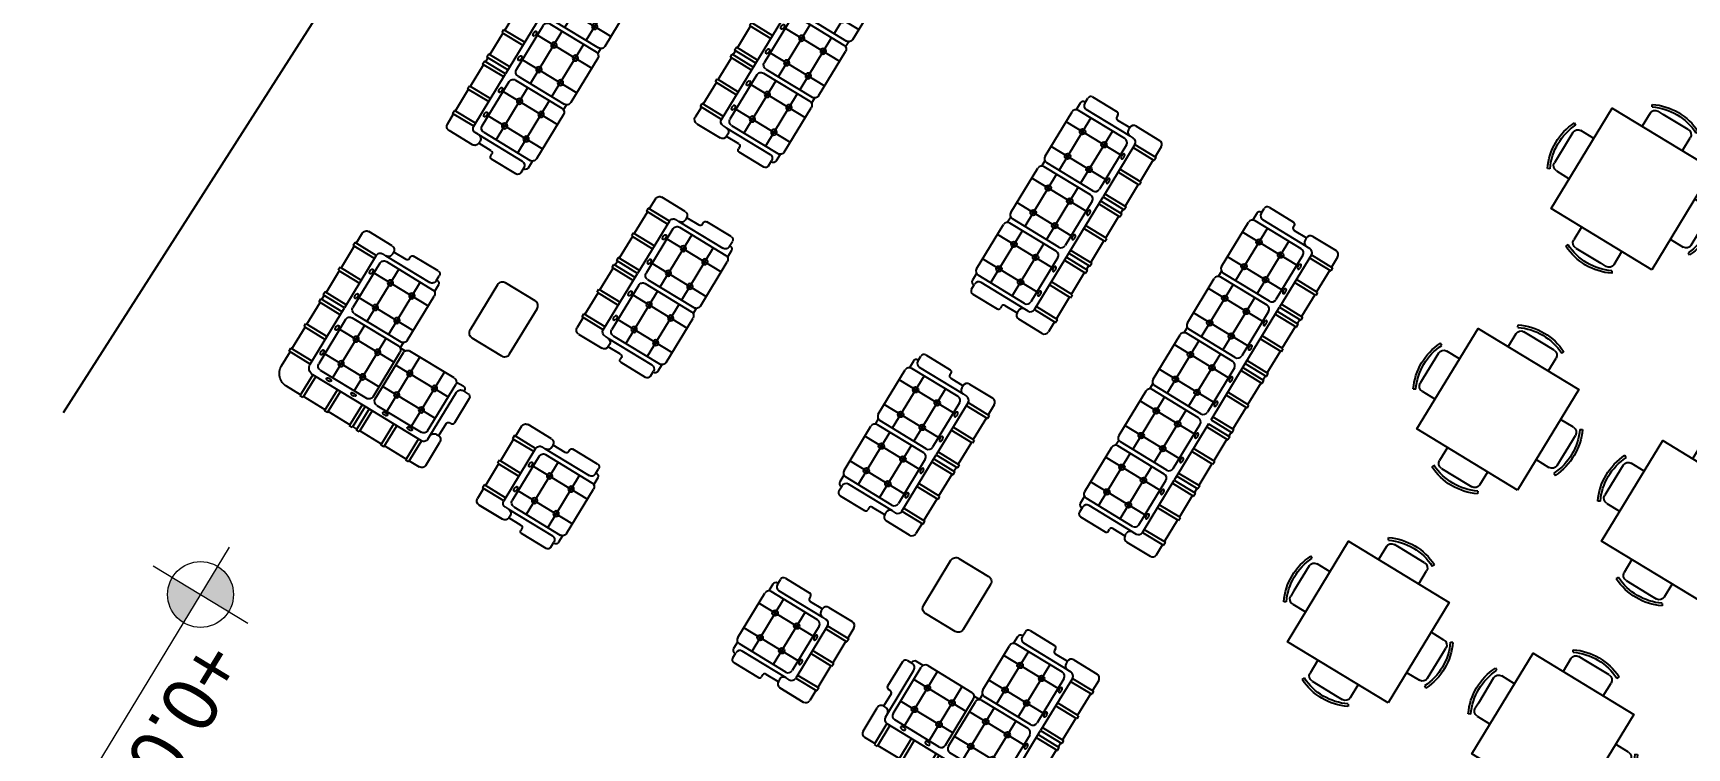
# Model space of a CAD drawing. Header units: metres. Extents: x 324293 to 653279, y 3585589 to 7191434.
# Drawn here: x 334413.38 to 334430.23, y 3600435.86 to 3600443.15 of the extents above; entities that cross this region are included whole.
import ezdxf

# ---------------------------------------------------------------- set-up
doc = ezdxf.new("R2010")
doc.units = ezdxf.units.M
doc.layers.add('divar', color=255, linetype='Continuous')
doc.layers.add('FUR', color=1, linetype='Continuous')
doc.layers.add('text', color=7, linetype='Continuous', lineweight=9)
doc.styles.add('eng', font='eurr____.ttf')

# ---------------------------------------------------------------- blocks, each defined once
blk = doc.blocks.new('nivo')
at = {"layer": 'text'}
h = blk.add_hatch(color=256, dxfattribs=at)
h.paths.add_polyline_path([(134.4, 0), (134.4, 80, 0.414214), (54.4, 0)])
h.paths.add_polyline_path([(134.4, 0), (134.4, -80, 0.414214), (214.4, 0)])
for p, q in [((134.4, -134.4), (134.4, 134.4)), ((0, 0), (695.1, 0))]:
    blk.add_line(p, q, dxfattribs=at)
blk.add_circle((134.4, 0), 80, dxfattribs=at)
blk = doc.blocks.new('T-C-2B')
at = {"layer": 'FUR'}
for p, q in [((0.54, 1.445), (0.53, 1.465)), ((0.609, 1.434), (0.859, 1.434)), ((0.859, 1.434), (0.909, 1.434)), ((0.972, 1.44), (0.982, 1.459)), ((0.559, 1.256), (0.559, 1.384)), ((0.959, 1.384), (0.959, 1.256)), ((0.072, 0.972), (0.053, 0.982)), ((0.078, 0.859), (0.078, 0.909)), ((0.078, 0.609), (0.078, 0.859)), ((0.128, 0.959), (0.256, 0.959)), ((1.256, 0.953), (1.384, 0.953)), ((1.434, 0.903), (1.434, 0.653)), ((1.445, 0.972), (1.465, 0.982)), ((1.434, 0.653), (1.434, 0.603)), ((0.067, 0.54), (0.047, 0.53)), ((0.256, 0.559), (0.128, 0.559)), ((1.384, 0.553), (1.256, 0.553)), ((1.44, 0.54), (1.459, 0.53)), ((0.553, 0.128), (0.553, 0.256)), ((0.953, 0.256), (0.953, 0.128)), ((0.54, 0.072), (0.53, 0.053)), ((0.653, 0.078), (0.603, 0.078)), ((0.903, 0.078), (0.653, 0.078)), ((0.972, 0.067), (0.982, 0.047))]:
    blk.add_line(p, q, dxfattribs=at)
blk.add_lwpolyline([(0.256, 1.256), (0.256, 0.256), (1.256, 0.256), (1.256, 1.256)], close=True, dxfattribs=at)
for centre, radius, start, end in [((0.75, 0.998), 0.516, 63.3541, 115.2577), ((0.75, 0.998), 0.494, 63.3541, 115.2577), ((0.609, 1.384), 0.05, 90, 180), ((0.909, 1.384), 0.05, 0, 90), ((0.514, 0.75), 0.516, 153.3541, 205.2577), ((0.514, 0.75), 0.494, 153.3541, 205.2577), ((0.128, 0.909), 0.05, 90, 180), ((1.384, 0.903), 0.05, 0, 90), ((0.998, 0.762), 0.494, 333.3541, 25.2577), ((0.998, 0.762), 0.516, 333.3541, 25.2577), ((0.128, 0.609), 0.05, 180, 270), ((1.384, 0.603), 0.05, 270, 0), ((0.762, 0.514), 0.516, 243.3541, 295.2577), ((0.762, 0.514), 0.494, 243.3541, 295.2577), ((0.603, 0.128), 0.05, 180, 270), ((0.903, 0.128), 0.05, 270, 0)]:
    blk.add_arc(centre, radius, start, end, dxfattribs=at)
blk = doc.blocks.new('DIN9')
at = {"layer": 'FUR'}
for p, q in [((0.169, 0.698), (0.169, 0.929)), ((0.209, 0.969), (0.309, 0.969)), ((0.309, 0.769), (0.309, 0.979)), ((0.309, 0.979), (0.339, 0.979)), ((0.339, 0.769), (0.339, 0.979)), ((0.339, 0.969), (0.554, 0.969)), ((0.554, 0.979), (0.584, 0.979)), ((0.554, 0.979), (0.554, 0.769)), ((0.584, 0.979), (0.584, 0.769)), ((0.584, 0.969), (0.799, 0.969)), ((0.799, 0.769), (0.799, 0.979)), ((0.799, 0.979), (0.829, 0.979)), ((0.829, 0.769), (0.829, 0.979)), ((0.869, 0.969), (0.829, 0.969)), ((0.899, 0.979), (0.869, 0.979)), ((0.869, 0.769), (0.869, 0.979)), ((0.899, 0.769), (0.899, 0.979)), ((1.114, 0.969), (0.899, 0.969)), ((1.114, 0.979), (1.114, 0.769)), ((1.144, 0.979), (1.114, 0.979)), ((1.144, 0.979), (1.144, 0.769)), ((1.359, 0.969), (1.144, 0.969)), ((1.389, 0.979), (1.359, 0.979)), ((1.359, 0.769), (1.359, 0.979)), ((1.389, 0.769), (1.389, 0.979)), ((1.389, 0.969), (1.489, 0.969)), ((1.529, 0.929), (1.529, 0.698)), ((0.269, 0.698), (0.269, 0.729)), ((0.309, 0.769), (0.829, 0.769)), ((0.349, 0.709), (0.789, 0.709)), ((0.447, 0.709), (0.447, 0.169)), ((0.692, 0.709), (0.692, 0.169)), ((1.389, 0.769), (0.829, 0.769)), ((0.909, 0.709), (1.349, 0.709)), ((1.007, 0.709), (1.007, 0.169)), ((1.252, 0.709), (1.252, 0.169)), ((1.429, 0.729), (1.429, 0.698)), ((0.208, 0.535), (0.208, 0.658)), ((0.209, 0.658), (0.229, 0.658)), ((0.269, 0.698), (0.269, 0.262)), ((0.309, 0.669), (0.309, 0.209)), ((0.829, 0.669), (0.829, 0.209)), ((0.869, 0.669), (0.869, 0.209)), ((1.389, 0.669), (1.389, 0.209)), ((1.429, 0.698), (1.429, 0.262)), ((1.469, 0.658), (1.489, 0.658)), ((1.491, 0.535), (1.491, 0.658)), ((0.149, 0.252), (0.149, 0.495)), ((0.169, 0.515), (0.188, 0.515)), ((0.309, 0.546), (0.829, 0.546)), ((0.869, 0.546), (1.389, 0.546)), ((1.511, 0.515), (1.529, 0.515)), ((1.549, 0.252), (1.549, 0.495)), ((0.309, 0.332), (0.829, 0.332)), ((0.869, 0.332), (1.389, 0.332)), ((0.229, 0.222), (0.179, 0.222)), ((0.219, 0.222), (0.219, 0.219)), ((0.249, 0.189), (0.315, 0.189)), ((0.789, 0.169), (0.349, 0.169)), ((0.824, 0.189), (0.875, 0.189)), ((1.349, 0.169), (0.909, 0.169)), ((1.384, 0.189), (1.449, 0.189)), ((1.519, 0.222), (1.469, 0.222)), ((1.479, 0.222), (1.479, 0.222)), ((1.479, 0.222), (1.479, 0.219))]:
    blk.add_line(p, q, dxfattribs=at)
for centre in [(0.447, 0.546), (0.692, 0.546), (1.007, 0.546), (1.252, 0.546), (0.447, 0.332), (0.692, 0.332), (1.007, 0.332), (1.252, 0.332)]:
    blk.add_circle(centre, 0.024, dxfattribs=at)
for centre, radius, start, end in [((0.209, 0.929), 0.04, 90, 180), ((1.489, 0.929), 0.04, 0, 90), ((0.309, 0.729), 0.04, 90, 180), ((0.349, 0.669), 0.04, 90, 180), ((0.43, 0.734), 0.0063, 140.7602, 180), ((0.43, 0.734), 0.0063, 180, 219.2398), ((0.438, 0.728), 0.0166, 116.8921, 140.7602), ((0.438, 0.741), 0.0166, 219.2398, 243.1079), ((0.444, 0.717), 0.0284, 101.8637, 116.8921), ((0.444, 0.751), 0.0284, 243.1079, 258.1363), ((0.447, 0.701), 0.0455, 90, 101.8637), ((0.447, 0.768), 0.0455, 258.1363, 270), ((0.447, 0.701), 0.0455, 78.1363, 90), ((0.447, 0.768), 0.0455, 270, 281.8637), ((0.451, 0.717), 0.0284, 63.1079, 78.1363), ((0.451, 0.751), 0.0284, 281.8637, 296.8921), ((0.456, 0.728), 0.0166, 39.2398, 63.1079), ((0.456, 0.741), 0.0166, 296.8921, 320.7602), ((0.464, 0.734), 0.0063, 360, 39.2398), ((0.464, 0.734), 0.0063, 320.7602, 360), ((0.674, 0.734), 0.0063, 140.7602, 180), ((0.674, 0.734), 0.0063, 180, 219.2398), ((0.682, 0.728), 0.0166, 116.8921, 140.7602), ((0.682, 0.741), 0.0166, 219.2398, 243.1079), ((0.687, 0.717), 0.0284, 101.8637, 116.8921), ((0.687, 0.751), 0.0284, 243.1079, 258.1363), ((0.691, 0.701), 0.0455, 90, 101.8637), ((0.691, 0.768), 0.0455, 258.1363, 270), ((0.691, 0.701), 0.0455, 78.1363, 90), ((0.691, 0.768), 0.0455, 270, 281.8637), ((0.694, 0.717), 0.0284, 63.1079, 78.1363), ((0.694, 0.751), 0.0284, 281.8637, 296.8921), ((0.7, 0.728), 0.0166, 39.2398, 63.1079), ((0.7, 0.741), 0.0166, 296.8921, 320.7602), ((0.708, 0.734), 0.0063, 0, 39.2398), ((0.708, 0.734), 0.0063, 320.7602, 360), ((0.789, 0.669), 0.04, 0, 90), ((0.909, 0.669), 0.04, 90, 180), ((0.99, 0.734), 0.0063, 140.7602, 180), ((0.99, 0.734), 0.0063, 180, 219.2398), ((0.998, 0.728), 0.0166, 116.8921, 140.7602), ((0.998, 0.741), 0.0166, 219.2398, 243.1079), ((1.004, 0.717), 0.0284, 101.8637, 116.8921), ((1.004, 0.751), 0.0284, 243.1079, 258.1363), ((1.007, 0.701), 0.0455, 90, 101.8637), ((1.007, 0.768), 0.0455, 258.1363, 270), ((1.007, 0.701), 0.0455, 78.1363, 90), ((1.007, 0.768), 0.0455, 270, 281.8637), ((1.011, 0.717), 0.0284, 63.1079, 78.1363), ((1.011, 0.751), 0.0284, 281.8637, 296.8921), ((1.016, 0.728), 0.0166, 39.2398, 63.1079), ((1.016, 0.741), 0.0166, 296.8921, 320.7602), ((1.024, 0.734), 0.0063, 360, 39.2398), ((1.024, 0.734), 0.0063, 320.7602, 360), ((1.234, 0.734), 0.0063, 140.7602, 180), ((1.234, 0.734), 0.0063, 180, 219.2398), ((1.242, 0.728), 0.0166, 116.8921, 140.7602), ((1.242, 0.741), 0.0166, 219.2398, 243.1079), ((1.247, 0.717), 0.0284, 101.8637, 116.8921), ((1.247, 0.751), 0.0284, 243.1079, 258.1363), ((1.251, 0.701), 0.0455, 90, 101.8637), ((1.251, 0.768), 0.0455, 258.1363, 270), ((1.251, 0.701), 0.0455, 78.1363, 90), ((1.251, 0.768), 0.0455, 270, 281.8637), ((1.254, 0.717), 0.0284, 63.1079, 78.1363), ((1.254, 0.751), 0.0284, 281.8637, 296.8921), ((1.26, 0.728), 0.0166, 39.2398, 63.1079), ((1.26, 0.741), 0.0166, 296.8921, 320.7602), ((1.268, 0.734), 0.0063, 360, 39.2398), ((1.268, 0.734), 0.0063, 320.7602, 0), ((1.349, 0.669), 0.04, 0, 90), ((1.389, 0.729), 0.04, 0, 90), ((0.209, 0.698), 0.04, 180, 270), ((0.229, 0.698), 0.04, 270, 0), ((1.469, 0.698), 0.04, 180, 270), ((1.489, 0.698), 0.04, 270, 360), ((0.169, 0.495), 0.02, 90, 180), ((0.188, 0.535), 0.02, 270, 0), ((1.511, 0.535), 0.02, 180, 270), ((1.529, 0.495), 0.02, 0, 90), ((0.179, 0.252), 0.03, 180, 270), ((0.249, 0.219), 0.03, 180, 270), ((0.229, 0.262), 0.04, 270, 0), ((0.349, 0.209), 0.04, 180, 270), ((0.789, 0.209), 0.04, 270, 0), ((0.909, 0.209), 0.04, 180, 270), ((1.349, 0.209), 0.04, 270, 0), ((1.469, 0.262), 0.04, 180, 270), ((1.449, 0.219), 0.03, 270, 0), ((1.519, 0.252), 0.03, 270, 0)]:
    blk.add_arc(centre, radius, start, end, dxfattribs=at)
blk = doc.blocks.new('A$C21DA63A9')
at = {"layer": 'FUR'}
for p, q in [((0.02, 0.528), (0.02, 0.76)), ((0.06, 0.8), (0.16, 0.8)), ((0.16, 0.81), (0.19, 0.81)), ((0.16, 0.6), (0.16, 0.81)), ((0.19, 0.6), (0.19, 0.81)), ((0.19, 0.8), (0.405, 0.8)), ((0.405, 0.81), (0.405, 0.6)), ((0.405, 0.81), (0.435, 0.81)), ((0.435, 0.81), (0.435, 0.6)), ((0.435, 0.8), (0.65, 0.8)), ((0.65, 0.81), (0.68, 0.81)), ((0.65, 0.6), (0.65, 0.81)), ((0.68, 0.6), (0.68, 0.81)), ((0.72, 0.8), (0.68, 0.8)), ((0.72, 0.6), (0.72, 0.81)), ((0.75, 0.81), (0.72, 0.81)), ((0.75, 0.6), (0.75, 0.81)), ((0.965, 0.8), (0.75, 0.8)), ((0.995, 0.81), (0.965, 0.81)), ((0.965, 0.81), (0.965, 0.6)), ((0.995, 0.81), (0.995, 0.6)), ((1.21, 0.8), (0.995, 0.8)), ((1.21, 0.6), (1.21, 0.81)), ((1.24, 0.81), (1.21, 0.81)), ((1.24, 0.6), (1.24, 0.81)), ((1.28, 0.8), (1.24, 0.8)), ((1.28, 0.6), (1.28, 0.81)), ((1.31, 0.81), (1.28, 0.81)), ((1.31, 0.6), (1.31, 0.81)), ((1.525, 0.8), (1.31, 0.8)), ((1.555, 0.81), (1.525, 0.81)), ((1.525, 0.81), (1.525, 0.6)), ((1.555, 0.81), (1.555, 0.6)), ((1.77, 0.8), (1.555, 0.8)), ((1.8, 0.81), (1.77, 0.81)), ((1.77, 0.6), (1.77, 0.81)), ((1.8, 0.6), (1.8, 0.81)), ((1.8, 0.8), (1.9, 0.8)), ((1.94, 0.76), (1.94, 0.528)), ((0.16, 0.6), (0.68, 0.6)), ((1.24, 0.6), (0.68, 0.6)), ((1.8, 0.6), (1.24, 0.6)), ((0.058, 0.366), (0.058, 0.488)), ((0.06, 0.488), (0.08, 0.488)), ((0.12, 0.528), (0.12, 0.56)), ((0.12, 0.528), (0.12, 0.093)), ((0.16, 0.5), (0.16, 0.04)), ((0.2, 0.54), (0.64, 0.54)), ((0.297, 0.54), (0.297, 0)), ((0.542, 0.54), (0.542, 0)), ((0.68, 0.5), (0.68, 0.04)), ((0.72, 0.5), (0.72, 0.04)), ((0.76, 0.54), (1.2, 0.54)), ((0.857, 0.54), (0.857, 0)), ((1.102, 0.54), (1.102, 0)), ((1.24, 0.5), (1.24, 0.04)), ((1.28, 0.5), (1.28, 0.04)), ((1.32, 0.54), (1.76, 0.54)), ((1.417, 0.54), (1.417, 0)), ((1.662, 0.54), (1.662, 0)), ((1.8, 0.5), (1.8, 0.04)), ((1.84, 0.56), (1.84, 0.528)), ((1.84, 0.528), (1.84, 0.093)), ((1.88, 0.488), (1.9, 0.488)), ((1.902, 0.366), (1.902, 0.488)), ((0, 0.083), (0, 0.326)), ((0.02, 0.346), (0.038, 0.346)), ((0.16, 0.377), (0.68, 0.377)), ((0.72, 0.377), (1.24, 0.377)), ((1.28, 0.377), (1.8, 0.377)), ((1.922, 0.346), (1.94, 0.346)), ((1.96, 0.083), (1.96, 0.326)), ((0.16, 0.163), (0.68, 0.163)), ((0.72, 0.163), (1.24, 0.163)), ((1.28, 0.163), (1.8, 0.163)), ((0.08, 0.053), (0.03, 0.053)), ((0.07, 0.053), (0.07, 0.05)), ((0.1, 0.02), (0.165, 0.02)), ((0.675, 0.02), (0.725, 0.02)), ((1.235, 0.02), (1.285, 0.02)), ((1.795, 0.02), (1.86, 0.02)), ((1.93, 0.053), (1.88, 0.053)), ((1.89, 0.053), (1.89, 0.05)), ((1.89, 0.053), (1.89, 0.053)), ((0.64, 0), (0.2, 0)), ((1.2, 0), (0.76, 0)), ((1.76, 0), (1.32, 0))]:
    blk.add_line(p, q, dxfattribs=at)
for centre in [(0.297, 0.377), (0.542, 0.377), (0.857, 0.377), (1.102, 0.377), (1.417, 0.377), (1.662, 0.377), (0.297, 0.163), (0.542, 0.163), (0.857, 0.163), (1.102, 0.163), (1.417, 0.163), (1.662, 0.163)]:
    blk.add_circle(centre, 0.024, dxfattribs=at)
for centre, radius, start, end in [((0.06, 0.76), 0.04, 90, 180), ((1.9, 0.76), 0.04, 0, 90), ((0.16, 0.56), 0.04, 90, 180), ((0.281, 0.565), 0.0063, 140.7602, 180), ((0.281, 0.565), 0.0063, 180, 219.2398), ((0.289, 0.559), 0.0166, 116.8921, 140.7602), ((0.295, 0.548), 0.0284, 101.8637, 116.8921), ((0.298, 0.531), 0.0455, 90, 101.8637), ((0.298, 0.531), 0.0455, 78.1363, 90), ((0.302, 0.548), 0.0284, 63.1079, 78.1363), ((0.307, 0.559), 0.0166, 39.2398, 63.1079), ((0.315, 0.565), 0.0063, 360, 39.2398), ((0.315, 0.565), 0.0063, 320.7602, 0), ((0.525, 0.565), 0.0063, 140.7602, 180), ((0.525, 0.565), 0.0063, 180, 219.2398), ((0.533, 0.559), 0.0166, 116.8921, 140.7602), ((0.538, 0.548), 0.0284, 101.8637, 116.8921), ((0.542, 0.531), 0.0455, 90, 101.8637), ((0.542, 0.531), 0.0455, 78.1363, 90), ((0.545, 0.548), 0.0284, 63.1079, 78.1363), ((0.551, 0.559), 0.0166, 39.2398, 63.1079), ((0.559, 0.565), 0.0063, 0, 39.2398), ((0.559, 0.565), 0.0063, 320.7602, 360), ((0.841, 0.565), 0.0063, 140.7602, 180), ((0.841, 0.565), 0.0063, 180, 219.2398), ((0.849, 0.559), 0.0166, 116.8921, 140.7602), ((0.855, 0.548), 0.0284, 101.8637, 116.8921), ((0.858, 0.531), 0.0455, 90, 101.8637), ((0.858, 0.531), 0.0455, 78.1363, 90), ((0.862, 0.548), 0.0284, 63.1079, 78.1363), ((0.867, 0.559), 0.0166, 39.2398, 63.1079), ((0.875, 0.565), 0.0063, 360, 39.2398), ((0.875, 0.565), 0.0063, 320.7602, 360), ((1.085, 0.565), 0.0063, 140.7602, 180), ((1.085, 0.565), 0.0063, 180, 219.2398), ((1.093, 0.559), 0.0166, 116.8921, 140.7602), ((1.098, 0.548), 0.0284, 101.8637, 116.8921), ((1.102, 0.531), 0.0455, 90, 101.8637), ((1.102, 0.531), 0.0455, 78.1363, 90), ((1.105, 0.548), 0.0284, 63.1079, 78.1363), ((1.111, 0.559), 0.0166, 39.2398, 63.1079), ((1.119, 0.565), 0.0063, 360, 39.2398), ((1.119, 0.565), 0.0063, 320.7602, 0), ((1.401, 0.565), 0.0063, 140.7602, 180), ((1.401, 0.565), 0.0063, 180, 219.2398), ((1.409, 0.559), 0.0166, 116.8921, 140.7602), ((1.415, 0.548), 0.0284, 101.8637, 116.8921), ((1.418, 0.531), 0.0455, 90, 101.8637), ((1.418, 0.531), 0.0455, 78.1363, 90), ((1.422, 0.548), 0.0284, 63.1079, 78.1363), ((1.427, 0.559), 0.0166, 39.2398, 63.1079), ((1.435, 0.565), 0.0063, 360, 39.2398), ((1.435, 0.565), 0.0063, 320.7602, 360), ((1.645, 0.565), 0.0063, 140.7602, 180), ((1.645, 0.565), 0.0063, 180, 219.2398), ((1.653, 0.559), 0.0166, 116.8921, 140.7602), ((1.658, 0.548), 0.0284, 101.8637, 116.8921), ((1.662, 0.531), 0.0455, 90, 101.8637), ((1.662, 0.531), 0.0455, 78.1363, 90), ((1.665, 0.548), 0.0284, 63.1079, 78.1363), ((1.671, 0.559), 0.0166, 39.2398, 63.1079), ((1.679, 0.565), 0.0063, 0, 39.2398), ((1.679, 0.565), 0.0063, 320.7602, 360), ((1.8, 0.56), 0.04, 0, 90), ((0.06, 0.528), 0.04, 180, 270), ((0.08, 0.528), 0.04, 270, 0), ((0.2, 0.5), 0.04, 90, 180), ((0.289, 0.572), 0.0166, 219.2398, 243.1079), ((0.295, 0.582), 0.0284, 243.1079, 258.1363), ((0.298, 0.599), 0.0455, 258.1363, 270), ((0.298, 0.599), 0.0455, 270, 281.8637), ((0.302, 0.582), 0.0284, 281.8637, 296.8921), ((0.307, 0.572), 0.0166, 296.8921, 320.7602), ((0.533, 0.572), 0.0166, 219.2398, 243.1079), ((0.538, 0.582), 0.0284, 243.1079, 258.1363), ((0.542, 0.599), 0.0455, 258.1363, 270), ((0.542, 0.599), 0.0455, 270, 281.8637), ((0.545, 0.582), 0.0284, 281.8637, 296.8921), ((0.551, 0.572), 0.0166, 296.8921, 320.7602), ((0.64, 0.5), 0.04, 0, 90), ((0.76, 0.5), 0.04, 90, 180), ((0.849, 0.572), 0.0166, 219.2398, 243.1079), ((0.855, 0.582), 0.0284, 243.1079, 258.1363), ((0.858, 0.599), 0.0455, 258.1363, 270), ((0.858, 0.599), 0.0455, 270, 281.8637), ((0.862, 0.582), 0.0284, 281.8637, 296.8921), ((0.867, 0.572), 0.0166, 296.8921, 320.7602), ((1.093, 0.572), 0.0166, 219.2398, 243.1079), ((1.098, 0.582), 0.0284, 243.1079, 258.1363), ((1.102, 0.599), 0.0455, 258.1363, 270), ((1.102, 0.599), 0.0455, 270, 281.8637), ((1.105, 0.582), 0.0284, 281.8637, 296.8921), ((1.111, 0.572), 0.0166, 296.8921, 320.7602), ((1.2, 0.5), 0.04, 0, 90), ((1.32, 0.5), 0.04, 90, 180), ((1.409, 0.572), 0.0166, 219.2398, 243.1079), ((1.415, 0.582), 0.0284, 243.1079, 258.1363), ((1.418, 0.599), 0.0455, 258.1363, 270), ((1.418, 0.599), 0.0455, 270, 281.8637), ((1.422, 0.582), 0.0284, 281.8637, 296.8921), ((1.427, 0.572), 0.0166, 296.8921, 320.7602), ((1.653, 0.572), 0.0166, 219.2398, 243.1079), ((1.658, 0.582), 0.0284, 243.1079, 258.1363), ((1.662, 0.599), 0.0455, 258.1363, 270), ((1.662, 0.599), 0.0455, 270, 281.8637), ((1.665, 0.582), 0.0284, 281.8637, 296.8921), ((1.671, 0.572), 0.0166, 296.8921, 320.7602), ((1.76, 0.5), 0.04, 0, 90), ((1.88, 0.528), 0.04, 180, 270), ((1.9, 0.528), 0.04, 270, 360), ((0.02, 0.326), 0.02, 90, 180), ((0.038, 0.366), 0.02, 270, 0), ((1.922, 0.366), 0.02, 180, 270), ((1.94, 0.326), 0.02, 0, 90), ((0.03, 0.083), 0.03, 180, 270), ((0.1, 0.05), 0.03, 180, 270), ((0.08, 0.093), 0.04, 270, 0), ((0.2, 0.04), 0.04, 180, 270), ((0.64, 0.04), 0.04, 270, 0), ((0.76, 0.04), 0.04, 180, 270), ((1.2, 0.04), 0.04, 270, 0), ((1.32, 0.04), 0.04, 180, 270), ((1.76, 0.04), 0.04, 270, 0), ((1.88, 0.093), 0.04, 180, 270), ((1.86, 0.05), 0.03, 270, 0), ((1.93, 0.083), 0.03, 270, 0)]:
    blk.add_arc(centre, radius, start, end, dxfattribs=at)
blk = doc.blocks.new('A$C65B77E13')
at = {"layer": 'FUR'}
for p, q in [((0.02, 0.528), (0.02, 0.76)), ((0.06, 0.8), (0.16, 0.8)), ((0.16, 0.6), (0.16, 0.81)), ((0.16, 0.81), (0.19, 0.81)), ((0.19, 0.6), (0.19, 0.81)), ((0.19, 0.8), (0.405, 0.8)), ((0.405, 0.81), (0.435, 0.81)), ((0.405, 0.81), (0.405, 0.6)), ((0.435, 0.81), (0.435, 0.6)), ((0.435, 0.8), (0.65, 0.8)), ((0.65, 0.6), (0.65, 0.81)), ((0.65, 0.81), (0.68, 0.81)), ((0.68, 0.6), (0.68, 0.81)), ((0.72, 0.8), (0.68, 0.8)), ((0.75, 0.81), (0.72, 0.81)), ((0.72, 0.6), (0.72, 0.81)), ((0.75, 0.6), (0.75, 0.81)), ((0.965, 0.8), (0.75, 0.8)), ((0.965, 0.81), (0.965, 0.6)), ((0.995, 0.81), (0.965, 0.81)), ((0.995, 0.81), (0.995, 0.6)), ((1.21, 0.8), (0.995, 0.8)), ((1.24, 0.81), (1.21, 0.81)), ((1.21, 0.6), (1.21, 0.81)), ((1.24, 0.6), (1.24, 0.81)), ((1.28, 0.8), (1.24, 0.8)), ((1.31, 0.81), (1.28, 0.81)), ((1.28, 0.6), (1.28, 0.81)), ((1.31, 0.6), (1.31, 0.81)), ((1.525, 0.8), (1.31, 0.8)), ((1.525, 0.81), (1.525, 0.6)), ((1.555, 0.81), (1.525, 0.81)), ((1.555, 0.81), (1.555, 0.6)), ((1.77, 0.8), (1.555, 0.8)), ((1.77, 0.6), (1.77, 0.81)), ((1.8, 0.81), (1.77, 0.81)), ((1.8, 0.6), (1.8, 0.81)), ((1.8, 0.8), (1.84, 0.8)), ((1.84, 0.6), (1.84, 0.81)), ((1.84, 0.81), (1.87, 0.81)), ((1.87, 0.6), (1.87, 0.81)), ((1.87, 0.8), (2.085, 0.8)), ((2.085, 0.81), (2.085, 0.6)), ((2.085, 0.81), (2.115, 0.81)), ((2.115, 0.81), (2.115, 0.6)), ((2.115, 0.8), (2.33, 0.8)), ((2.33, 0.6), (2.33, 0.81)), ((2.33, 0.81), (2.36, 0.81)), ((2.36, 0.6), (2.36, 0.81)), ((2.36, 0.8), (2.4, 0.8)), ((2.43, 0.81), (2.4, 0.81)), ((2.4, 0.6), (2.4, 0.81)), ((2.43, 0.6), (2.43, 0.81)), ((2.645, 0.8), (2.43, 0.8)), ((2.645, 0.81), (2.645, 0.6)), ((2.675, 0.81), (2.645, 0.81)), ((2.675, 0.81), (2.675, 0.6)), ((2.89, 0.8), (2.675, 0.8)), ((2.89, 0.6), (2.89, 0.81)), ((2.92, 0.81), (2.89, 0.81)), ((2.92, 0.6), (2.92, 0.81)), ((3.02, 0.8), (2.92, 0.8)), ((3.06, 0.528), (3.06, 0.76)), ((0.16, 0.6), (0.68, 0.6)), ((1.24, 0.6), (0.68, 0.6)), ((1.8, 0.6), (1.24, 0.6)), ((1.84, 0.6), (2.4, 0.6)), ((2.92, 0.6), (2.4, 0.6)), ((0.058, 0.366), (0.058, 0.488)), ((0.06, 0.488), (0.08, 0.488)), ((0.12, 0.528), (0.12, 0.56)), ((0.12, 0.528), (0.12, 0.093)), ((0.16, 0.5), (0.16, 0.04)), ((0.2, 0.54), (0.64, 0.54)), ((0.297, 0.54), (0.297, 0)), ((0.542, 0.54), (0.542, 0)), ((0.68, 0.5), (0.68, 0.04)), ((0.72, 0.5), (0.72, 0.04)), ((0.76, 0.54), (1.2, 0.54)), ((0.857, 0.54), (0.857, 0)), ((1.102, 0.54), (1.102, 0)), ((1.24, 0.5), (1.24, 0.04)), ((1.28, 0.5), (1.28, 0.04)), ((1.32, 0.54), (1.76, 0.54)), ((1.417, 0.54), (1.417, 0)), ((1.662, 0.54), (1.662, 0)), ((1.8, 0.5), (1.8, 0.04)), ((1.84, 0.5), (1.84, 0.04)), ((2.32, 0.54), (1.88, 0.54)), ((1.977, 0.54), (1.977, 0)), ((2.222, 0.54), (2.222, 0)), ((2.36, 0.5), (2.36, 0.04)), ((2.4, 0.5), (2.4, 0.04)), ((2.88, 0.54), (2.44, 0.54)), ((2.537, 0.54), (2.537, 0)), ((2.782, 0.54), (2.782, 0)), ((2.92, 0.5), (2.92, 0.04)), ((2.96, 0.528), (2.96, 0.56)), ((2.96, 0.528), (2.96, 0.093)), ((3.02, 0.488), (3, 0.488)), ((3.022, 0.366), (3.022, 0.488)), ((0, 0.083), (0, 0.326)), ((0.02, 0.346), (0.038, 0.346)), ((0.16, 0.377), (0.68, 0.377)), ((0.72, 0.377), (1.24, 0.377)), ((1.28, 0.377), (1.8, 0.377)), ((2.36, 0.377), (1.84, 0.377)), ((2.92, 0.377), (2.4, 0.377)), ((3.06, 0.346), (3.042, 0.346)), ((3.08, 0.083), (3.08, 0.326)), ((0.16, 0.163), (0.68, 0.163)), ((0.72, 0.163), (1.24, 0.163)), ((1.28, 0.163), (1.8, 0.163)), ((2.36, 0.163), (1.84, 0.163)), ((2.92, 0.163), (2.4, 0.163)), ((0.08, 0.053), (0.03, 0.053)), ((0.07, 0.053), (0.07, 0.05)), ((0.1, 0.02), (0.165, 0.02)), ((0.675, 0.02), (0.725, 0.02)), ((1.235, 0.02), (1.285, 0.02)), ((1.845, 0.02), (1.795, 0.02)), ((2.405, 0.02), (2.355, 0.02)), ((2.98, 0.02), (2.915, 0.02)), ((3, 0.053), (3.05, 0.053)), ((3.01, 0.053), (3.01, 0.05)), ((0.64, 0), (0.2, 0)), ((1.2, 0), (0.76, 0)), ((1.76, 0), (1.32, 0)), ((1.88, 0), (2.32, 0)), ((2.44, 0), (2.88, 0))]:
    blk.add_line(p, q, dxfattribs=at)
for centre in [(0.297, 0.377), (0.542, 0.377), (0.857, 0.377), (1.102, 0.377), (1.417, 0.377), (1.662, 0.377), (1.977, 0.377), (2.222, 0.377), (2.537, 0.377), (2.782, 0.377), (0.297, 0.163), (0.542, 0.163), (0.857, 0.163), (1.102, 0.163), (1.417, 0.163), (1.662, 0.163), (1.977, 0.163), (2.222, 0.163), (2.537, 0.163), (2.782, 0.163)]:
    blk.add_circle(centre, 0.024, dxfattribs=at)
for centre, radius, start, end in [((0.06, 0.76), 0.04, 90, 180), ((3.02, 0.76), 0.04, 360, 90), ((0.16, 0.56), 0.04, 90, 180), ((0.281, 0.565), 0.0063, 140.7602, 180), ((0.281, 0.565), 0.0063, 180, 219.2398), ((0.289, 0.559), 0.0166, 116.8921, 140.7602), ((0.295, 0.548), 0.0284, 101.8637, 116.8921), ((0.298, 0.531), 0.0455, 90, 101.8637), ((0.298, 0.531), 0.0455, 78.1363, 90), ((0.302, 0.548), 0.0284, 63.1079, 78.1363), ((0.307, 0.559), 0.0166, 39.2398, 63.1079), ((0.315, 0.565), 0.0063, 360, 39.2398), ((0.315, 0.565), 0.0063, 320.7602, 360), ((0.525, 0.565), 0.0063, 140.7602, 180), ((0.525, 0.565), 0.0063, 180, 219.2398), ((0.533, 0.559), 0.0166, 116.8921, 140.7602), ((0.538, 0.548), 0.0284, 101.8637, 116.8921), ((0.542, 0.531), 0.0455, 90, 101.8637), ((0.542, 0.531), 0.0455, 78.1363, 90), ((0.545, 0.548), 0.0284, 63.1079, 78.1363), ((0.551, 0.559), 0.0166, 39.2398, 63.1079), ((0.559, 0.565), 0.0063, 0, 39.2398), ((0.559, 0.565), 0.0063, 320.7602, 360), ((0.841, 0.565), 0.0063, 140.7602, 180), ((0.841, 0.565), 0.0063, 180, 219.2398), ((0.849, 0.559), 0.0166, 116.8921, 140.7602), ((0.855, 0.548), 0.0284, 101.8637, 116.8921), ((0.858, 0.531), 0.0455, 90, 101.8637), ((0.858, 0.531), 0.0455, 78.1363, 90), ((0.862, 0.548), 0.0284, 63.1079, 78.1363), ((0.867, 0.559), 0.0166, 39.2398, 63.1079), ((0.875, 0.565), 0.0063, 360, 39.2398), ((0.875, 0.565), 0.0063, 320.7602, 360), ((1.085, 0.565), 0.0063, 140.7602, 180), ((1.085, 0.565), 0.0063, 180, 219.2398), ((1.093, 0.559), 0.0166, 116.8921, 140.7602), ((1.098, 0.548), 0.0284, 101.8637, 116.8921), ((1.102, 0.531), 0.0455, 90, 101.8637), ((1.102, 0.531), 0.0455, 78.1363, 90), ((1.105, 0.548), 0.0284, 63.1079, 78.1363), ((1.111, 0.559), 0.0166, 39.2398, 63.1079), ((1.119, 0.565), 0.0063, 0, 39.2398), ((1.119, 0.565), 0.0063, 320.7602, 360), ((1.401, 0.565), 0.0063, 140.7602, 180), ((1.401, 0.565), 0.0063, 180, 219.2398), ((1.409, 0.559), 0.0166, 116.8921, 140.7602), ((1.415, 0.548), 0.0284, 101.8637, 116.8921), ((1.418, 0.531), 0.0455, 90, 101.8637), ((1.418, 0.531), 0.0455, 78.1363, 90), ((1.422, 0.548), 0.0284, 63.1079, 78.1363), ((1.427, 0.559), 0.0166, 39.2398, 63.1079), ((1.435, 0.565), 0.0063, 360, 39.2398), ((1.435, 0.565), 0.0063, 320.7602, 0), ((1.645, 0.565), 0.0063, 140.7602, 180), ((1.645, 0.565), 0.0063, 180, 219.2398), ((1.653, 0.559), 0.0166, 116.8921, 140.7602), ((1.658, 0.548), 0.0284, 101.8637, 116.8921), ((1.662, 0.531), 0.0455, 90, 101.8637), ((1.662, 0.531), 0.0455, 78.1363, 90), ((1.665, 0.548), 0.0284, 63.1079, 78.1363), ((1.671, 0.559), 0.0166, 39.2398, 63.1079), ((1.679, 0.565), 0.0063, 0, 39.2398), ((1.679, 0.565), 0.0063, 320.7602, 360), ((1.961, 0.565), 0.0063, 140.7602, 180), ((1.961, 0.565), 0.0063, 180, 219.2398), ((1.969, 0.559), 0.0166, 116.8921, 140.7602), ((1.975, 0.548), 0.0284, 101.8637, 116.8921), ((1.978, 0.531), 0.0455, 90, 101.8637), ((1.978, 0.531), 0.0455, 78.1363, 90), ((1.982, 0.548), 0.0284, 63.1079, 78.1363), ((1.987, 0.559), 0.0166, 39.2398, 63.1079), ((1.995, 0.565), 0.0063, 360, 39.2398), ((1.995, 0.565), 0.0063, 320.7602, 360), ((2.205, 0.565), 0.0063, 140.7602, 180), ((2.205, 0.565), 0.0063, 180, 219.2398), ((2.213, 0.559), 0.0166, 116.8921, 140.7602), ((2.218, 0.548), 0.0284, 101.8637, 116.8921), ((2.222, 0.531), 0.0455, 90, 101.8637), ((2.222, 0.531), 0.0455, 78.1363, 90), ((2.225, 0.548), 0.0284, 63.1079, 78.1363), ((2.231, 0.559), 0.0166, 39.2398, 63.1079), ((2.239, 0.565), 0.0063, 360, 39.2398), ((2.239, 0.565), 0.0063, 320.7602, 0), ((2.521, 0.565), 0.0063, 140.7602, 180), ((2.521, 0.565), 0.0063, 180, 219.2398), ((2.529, 0.559), 0.0166, 116.8921, 140.7602), ((2.535, 0.548), 0.0284, 101.8637, 116.8921), ((2.538, 0.531), 0.0455, 90, 101.8637), ((2.538, 0.531), 0.0455, 78.1363, 90), ((2.542, 0.548), 0.0284, 63.1079, 78.1363), ((2.547, 0.559), 0.0166, 39.2398, 63.1079), ((2.555, 0.565), 0.0063, 0, 39.2398), ((2.555, 0.565), 0.0063, 320.7602, 360), ((2.765, 0.565), 0.0063, 140.7602, 180), ((2.765, 0.565), 0.0063, 180, 219.2398), ((2.773, 0.559), 0.0166, 116.8921, 140.7602), ((2.778, 0.548), 0.0284, 101.8637, 116.8921), ((2.782, 0.531), 0.0455, 90, 101.8637), ((2.782, 0.531), 0.0455, 78.1363, 90), ((2.785, 0.548), 0.0284, 63.1079, 78.1363), ((2.791, 0.559), 0.0166, 39.2398, 63.1079), ((2.799, 0.565), 0.0063, 0, 39.2398), ((2.799, 0.565), 0.0063, 320.7602, 360), ((2.92, 0.56), 0.04, 0, 90), ((0.06, 0.528), 0.04, 180, 270), ((0.08, 0.528), 0.04, 270, 0), ((0.2, 0.5), 0.04, 90, 180), ((0.289, 0.572), 0.0166, 219.2398, 243.1079), ((0.295, 0.582), 0.0284, 243.1079, 258.1363), ((0.298, 0.599), 0.0455, 258.1363, 270), ((0.298, 0.599), 0.0455, 270, 281.8637), ((0.302, 0.582), 0.0284, 281.8637, 296.8921), ((0.307, 0.572), 0.0166, 296.8921, 320.7602), ((0.533, 0.572), 0.0166, 219.2398, 243.1079), ((0.538, 0.582), 0.0284, 243.1079, 258.1363), ((0.542, 0.599), 0.0455, 258.1363, 270), ((0.542, 0.599), 0.0455, 270, 281.8637), ((0.545, 0.582), 0.0284, 281.8637, 296.8921), ((0.551, 0.572), 0.0166, 296.8921, 320.7602), ((0.64, 0.5), 0.04, 0, 90), ((0.76, 0.5), 0.04, 90, 180), ((0.849, 0.572), 0.0166, 219.2398, 243.1079), ((0.855, 0.582), 0.0284, 243.1079, 258.1363), ((0.858, 0.599), 0.0455, 258.1363, 270), ((0.858, 0.599), 0.0455, 270, 281.8637), ((0.862, 0.582), 0.0284, 281.8637, 296.8921), ((0.867, 0.572), 0.0166, 296.8921, 320.7602), ((1.093, 0.572), 0.0166, 219.2398, 243.1079), ((1.098, 0.582), 0.0284, 243.1079, 258.1363), ((1.102, 0.599), 0.0455, 258.1363, 270), ((1.102, 0.599), 0.0455, 270, 281.8637), ((1.105, 0.582), 0.0284, 281.8637, 296.8921), ((1.111, 0.572), 0.0166, 296.8921, 320.7602), ((1.2, 0.5), 0.04, 0, 90), ((1.32, 0.5), 0.04, 90, 180), ((1.409, 0.572), 0.0166, 219.2398, 243.1079), ((1.415, 0.582), 0.0284, 243.1079, 258.1363), ((1.418, 0.599), 0.0455, 258.1363, 270), ((1.418, 0.599), 0.0455, 270, 281.8637), ((1.422, 0.582), 0.0284, 281.8637, 296.8921), ((1.427, 0.572), 0.0166, 296.8921, 320.7602), ((1.653, 0.572), 0.0166, 219.2398, 243.1079), ((1.658, 0.582), 0.0284, 243.1079, 258.1363), ((1.662, 0.599), 0.0455, 258.1363, 270), ((1.662, 0.599), 0.0455, 270, 281.8637), ((1.665, 0.582), 0.0284, 281.8637, 296.8921), ((1.671, 0.572), 0.0166, 296.8921, 320.7602), ((1.76, 0.5), 0.04, 0, 90), ((1.88, 0.5), 0.04, 90, 180), ((1.969, 0.572), 0.0166, 219.2398, 243.1079), ((1.975, 0.582), 0.0284, 243.1079, 258.1363), ((1.978, 0.599), 0.0455, 258.1363, 270), ((1.978, 0.599), 0.0455, 270, 281.8637), ((1.982, 0.582), 0.0284, 281.8637, 296.8921), ((1.987, 0.572), 0.0166, 296.8921, 320.7602), ((2.213, 0.572), 0.0166, 219.2398, 243.1079), ((2.218, 0.582), 0.0284, 243.1079, 258.1363), ((2.222, 0.599), 0.0455, 258.1363, 270), ((2.222, 0.599), 0.0455, 270, 281.8637), ((2.225, 0.582), 0.0284, 281.8637, 296.8921), ((2.231, 0.572), 0.0166, 296.8921, 320.7602), ((2.32, 0.5), 0.04, 0, 90), ((2.44, 0.5), 0.04, 90, 180), ((2.529, 0.572), 0.0166, 219.2398, 243.1079), ((2.535, 0.582), 0.0284, 243.1079, 258.1363), ((2.538, 0.599), 0.0455, 258.1363, 270), ((2.538, 0.599), 0.0455, 270, 281.8637), ((2.542, 0.582), 0.0284, 281.8637, 296.8921), ((2.547, 0.572), 0.0166, 296.8921, 320.7602), ((2.773, 0.572), 0.0166, 219.2398, 243.1079), ((2.778, 0.582), 0.0284, 243.1079, 258.1363), ((2.782, 0.599), 0.0455, 258.1363, 270), ((2.782, 0.599), 0.0455, 270, 281.8637), ((2.785, 0.582), 0.0284, 281.8637, 296.8921), ((2.791, 0.572), 0.0166, 296.8921, 320.7602), ((2.88, 0.5), 0.04, 0, 90), ((3, 0.528), 0.04, 180, 270), ((3.02, 0.528), 0.04, 270, 0), ((0.02, 0.326), 0.02, 90, 180), ((0.038, 0.366), 0.02, 270, 0), ((3.042, 0.366), 0.02, 180, 270), ((3.06, 0.326), 0.02, 0, 90), ((0.03, 0.083), 0.03, 180, 270), ((0.1, 0.05), 0.03, 180, 270), ((0.08, 0.093), 0.04, 270, 0), ((0.2, 0.04), 0.04, 180, 270), ((0.64, 0.04), 0.04, 270, 0), ((0.76, 0.04), 0.04, 180, 270), ((1.2, 0.04), 0.04, 270, 0), ((1.32, 0.04), 0.04, 180, 270), ((1.76, 0.04), 0.04, 270, 0), ((1.88, 0.04), 0.04, 180, 270), ((2.32, 0.04), 0.04, 270, 0), ((2.44, 0.04), 0.04, 180, 270), ((2.88, 0.04), 0.04, 270, 0), ((3, 0.093), 0.04, 180, 270), ((2.98, 0.05), 0.03, 270, 0), ((3.05, 0.083), 0.03, 270, 0)]:
    blk.add_arc(centre, radius, start, end, dxfattribs=at)
blk = doc.blocks.new('DIN8')
at = {"layer": 'FUR'}
for p, q in [((0.339, 0.771), (0.339, 1.003)), ((0.379, 1.043), (0.479, 1.043)), ((0.479, 1.053), (0.509, 1.053)), ((0.479, 0.843), (0.479, 1.053)), ((0.509, 0.843), (0.509, 1.053)), ((0.509, 1.043), (0.724, 1.043)), ((0.724, 1.053), (0.724, 0.843)), ((0.724, 1.053), (0.754, 1.053)), ((0.754, 1.053), (0.754, 0.843)), ((0.754, 1.043), (0.969, 1.043)), ((0.969, 1.053), (0.999, 1.053)), ((0.969, 0.843), (0.969, 1.053)), ((0.999, 0.843), (0.999, 1.053)), ((0.999, 1.043), (1.099, 1.043)), ((1.139, 0.771), (1.139, 1.003)), ((1.139, 1.003), (1.139, 0.771)), ((0.479, 0.843), (0.999, 0.843)), ((0.378, 0.609), (0.378, 0.731)), ((0.379, 0.731), (0.399, 0.731)), ((0.439, 0.771), (0.439, 0.803)), ((0.439, 0.771), (0.439, 0.336)), ((0.479, 0.743), (0.479, 0.283)), ((0.519, 0.783), (0.959, 0.783)), ((0.617, 0.783), (0.617, 0.243)), ((0.862, 0.783), (0.862, 0.243)), ((0.999, 0.743), (0.999, 0.283)), ((1.039, 0.803), (1.039, 0.771)), ((1.039, 0.771), (1.039, 0.336)), ((1.079, 0.731), (1.099, 0.731)), ((1.101, 0.609), (1.101, 0.731)), ((0.319, 0.326), (0.319, 0.569)), ((0.339, 0.589), (0.358, 0.589)), ((0.479, 0.62), (0.999, 0.62)), ((1.121, 0.589), (1.139, 0.589)), ((1.159, 0.326), (1.159, 0.569)), ((0.399, 0.296), (0.349, 0.296)), ((0.389, 0.296), (0.389, 0.292)), ((0.479, 0.406), (0.999, 0.406)), ((1.129, 0.296), (1.079, 0.296)), ((1.089, 0.296), (1.089, 0.292)), ((1.089, 0.296), (1.089, 0.296)), ((0.419, 0.262), (0.485, 0.262)), ((0.959, 0.243), (0.519, 0.243)), ((0.994, 0.262), (1.059, 0.262))]:
    blk.add_line(p, q, dxfattribs=at)
for centre in [(0.617, 0.62), (0.862, 0.62), (0.617, 0.406), (0.862, 0.406)]:
    blk.add_circle(centre, 0.024, dxfattribs=at)
for centre, radius, start, end in [((0.379, 1.003), 0.04, 90, 180), ((1.099, 1.003), 0.04, 0, 90), ((0.479, 0.803), 0.04, 90, 180), ((0.999, 0.803), 0.04, 0, 90), ((0.379, 0.771), 0.04, 180, 270), ((0.399, 0.771), 0.04, 270, 0), ((0.519, 0.743), 0.04, 90, 180), ((0.6, 0.808), 0.0063, 140.7602, 180), ((0.6, 0.808), 0.0063, 180, 219.2398), ((0.608, 0.801), 0.0166, 116.8921, 140.7602), ((0.608, 0.814), 0.0166, 219.2398, 243.1079), ((0.614, 0.791), 0.0284, 101.8637, 116.8921), ((0.614, 0.825), 0.0284, 243.1079, 258.1363), ((0.617, 0.774), 0.0455, 90, 101.8637), ((0.617, 0.842), 0.0455, 258.1363, 270), ((0.617, 0.774), 0.0455, 78.1363, 90), ((0.617, 0.842), 0.0455, 270, 281.8637), ((0.621, 0.791), 0.0284, 63.1079, 78.1363), ((0.621, 0.825), 0.0284, 281.8637, 296.8921), ((0.626, 0.801), 0.0166, 39.2398, 63.1079), ((0.626, 0.814), 0.0166, 296.8921, 320.7602), ((0.634, 0.808), 0.0063, 360, 39.2398), ((0.634, 0.808), 0.0063, 320.7602, 360), ((0.844, 0.808), 0.0063, 140.7602, 180), ((0.844, 0.808), 0.0063, 180, 219.2398), ((0.852, 0.801), 0.0166, 116.8921, 140.7602), ((0.852, 0.814), 0.0166, 219.2398, 243.1079), ((0.857, 0.791), 0.0284, 101.8637, 116.8921), ((0.857, 0.825), 0.0284, 243.1079, 258.1363), ((0.861, 0.774), 0.0455, 90, 101.8637), ((0.861, 0.842), 0.0455, 258.1363, 270), ((0.861, 0.774), 0.0455, 78.1363, 90), ((0.861, 0.842), 0.0455, 270, 281.8637), ((0.864, 0.791), 0.0284, 63.1079, 78.1363), ((0.864, 0.825), 0.0284, 281.8637, 296.8921), ((0.87, 0.801), 0.0166, 39.2398, 63.1079), ((0.87, 0.814), 0.0166, 296.8921, 320.7602), ((0.878, 0.808), 0.0063, 0, 39.2398), ((0.878, 0.808), 0.0063, 320.7602, 360), ((0.959, 0.743), 0.04, 0, 90), ((1.079, 0.771), 0.04, 180, 270), ((1.099, 0.771), 0.04, 270, 360), ((0.339, 0.569), 0.02, 90, 180), ((0.358, 0.609), 0.02, 270, 0), ((1.121, 0.609), 0.02, 180, 270), ((1.139, 0.569), 0.02, 0, 90), ((0.349, 0.326), 0.03, 180, 270), ((0.419, 0.292), 0.03, 180, 270), ((0.399, 0.336), 0.04, 270, 0), ((0.519, 0.283), 0.04, 180, 270), ((0.959, 0.283), 0.04, 270, 0), ((1.079, 0.336), 0.04, 180, 270), ((1.059, 0.292), 0.03, 270, 0), ((1.129, 0.326), 0.03, 270, 0)]:
    blk.add_arc(centre, radius, start, end, dxfattribs=at)
blk = doc.blocks.new('A$C32A74962')
at = {"layer": 'FUR'}
blk.add_lwpolyline([(0, 0.05), (0, 0.344, -0.414214), (0.05, 0.394), (0.498, 0.394, -0.414214), (0.548, 0.344), (0.548, 0.05, -0.414214), (0.498, 0), (0.05, 0, -0.414214)], format="xyb", close=True, dxfattribs=at)
blk = doc.blocks.new('A$C7E4F2097')
blk.add_blockref('A$C32A74962', (0, 0))
blk = doc.blocks.new('A$C1DCA62E0')
at = {"layer": 'FUR'}
for p, q in [((0.02, 1.234), (0.02, 1.466)), ((0.06, 1.506), (0.16, 1.506)), ((0.16, 1.306), (0.16, 1.516)), ((0.16, 1.516), (0.19, 1.516)), ((0.19, 1.306), (0.19, 1.516)), ((0.19, 1.506), (0.405, 1.506)), ((0.405, 1.516), (0.435, 1.516)), ((0.405, 1.516), (0.405, 1.306)), ((0.435, 1.516), (0.435, 1.306)), ((0.435, 1.506), (0.65, 1.506)), ((0.65, 1.306), (0.65, 1.516)), ((0.65, 1.516), (0.68, 1.516)), ((0.68, 1.306), (0.68, 1.516)), ((0.72, 1.506), (0.68, 1.506)), ((0.75, 1.516), (0.72, 1.516)), ((0.72, 1.306), (0.72, 1.516)), ((0.75, 1.306), (0.75, 1.516)), ((0.965, 1.506), (0.75, 1.506)), ((0.965, 1.516), (0.965, 1.306)), ((0.995, 1.516), (0.965, 1.516)), ((0.995, 1.516), (0.995, 1.306)), ((1.21, 1.506), (0.995, 1.506)), ((1.24, 1.516), (1.21, 1.516)), ((1.21, 1.306), (1.21, 1.516)), ((1.24, 1.306), (1.24, 1.516)), ((1.38, 1.506), (1.24, 1.506)), ((0.12, 1.234), (0.12, 1.266)), ((0.16, 1.306), (0.68, 1.306)), ((1.24, 1.306), (0.68, 1.306)), ((1.506, 1.24), (1.506, 1.38)), ((0.058, 1.072), (0.058, 1.194)), ((0.06, 1.194), (0.08, 1.194)), ((0.12, 1.234), (0.12, 0.799)), ((0.16, 1.206), (0.16, 0.746)), ((0.2, 1.246), (0.64, 1.246)), ((0.297, 1.246), (0.297, 0.706)), ((0.542, 1.246), (0.542, 0.706)), ((0.68, 1.206), (0.68, 0.746)), ((0.72, 1.206), (0.72, 0.746)), ((0.76, 1.246), (1.2, 1.246)), ((0.857, 1.246), (0.857, 0.706)), ((1.102, 1.246), (1.102, 0.706)), ((1.24, 1.206), (1.24, 0.746)), ((1.306, 1.24), (1.516, 1.24)), ((1.306, 0.72), (1.306, 1.24)), ((1.306, 1.21), (1.516, 1.21)), ((1.506, 0.995), (1.506, 1.21)), ((1.516, 1.21), (1.516, 1.24)), ((0, 0.789), (0, 1.032)), ((0.02, 1.052), (0.038, 1.052)), ((0.16, 1.083), (0.68, 1.083)), ((0.72, 1.083), (1.24, 1.083)), ((1.516, 0.995), (1.306, 0.995)), ((1.516, 0.965), (1.516, 0.995)), ((0.16, 0.869), (0.68, 0.869)), ((0.72, 0.869), (1.24, 0.869)), ((1.516, 0.965), (1.306, 0.965)), ((1.506, 0.75), (1.506, 0.965)), ((0.08, 0.759), (0.03, 0.759)), ((0.07, 0.759), (0.07, 0.755)), ((0.1, 0.725), (0.165, 0.725)), ((0.64, 0.706), (0.2, 0.706)), ((0.675, 0.725), (0.725, 0.725)), ((0.725, 0.725), (0.725, 0.675)), ((1.2, 0.706), (0.76, 0.706)), ((1.306, 0.75), (1.516, 0.75)), ((1.306, 0.16), (1.306, 0.72)), ((1.306, 0.72), (1.516, 0.72)), ((1.506, 0.68), (1.506, 0.72)), ((1.516, 0.72), (1.516, 0.75)), ((0.706, 0.2), (0.706, 0.64)), ((1.206, 0.68), (0.746, 0.68)), ((0.869, 0.68), (0.869, 0.16)), ((1.083, 0.68), (1.083, 0.16)), ((1.246, 0.64), (1.246, 0.2)), ((1.306, 0.68), (1.516, 0.68)), ((1.306, 0.65), (1.516, 0.65)), ((1.506, 0.435), (1.506, 0.65)), ((1.516, 0.65), (1.516, 0.68)), ((1.246, 0.542), (0.706, 0.542)), ((1.516, 0.435), (1.306, 0.435)), ((1.516, 0.405), (1.516, 0.435)), ((1.246, 0.297), (0.706, 0.297)), ((1.516, 0.405), (1.306, 0.405)), ((1.506, 0.19), (1.506, 0.405)), ((0.725, 0.165), (0.725, 0.1)), ((1.206, 0.16), (0.746, 0.16)), ((1.306, 0.19), (1.516, 0.19)), ((1.306, 0.16), (1.516, 0.16)), ((1.506, 0.16), (1.506, 0.06)), ((1.516, 0.16), (1.516, 0.19)), ((0.759, 0.07), (0.755, 0.07)), ((0.759, 0.03), (0.759, 0.08)), ((0.759, 0.07), (0.759, 0.07)), ((0.789, 0), (1.032, 0)), ((1.234, 0.12), (0.799, 0.12)), ((1.052, 0.038), (1.052, 0.02)), ((1.072, 0.058), (1.194, 0.058)), ((1.194, 0.08), (1.194, 0.06)), ((1.266, 0.12), (1.234, 0.12)), ((1.466, 0.02), (1.234, 0.02))]:
    blk.add_line(p, q, dxfattribs=at)
for centre in [(0.297, 1.083), (0.542, 1.083), (0.857, 1.083), (1.102, 1.083), (0.297, 0.869), (0.542, 0.869), (0.857, 0.869), (1.102, 0.869), (0.869, 0.542), (1.083, 0.542), (0.869, 0.297), (1.083, 0.297)]:
    blk.add_circle(centre, 0.024, dxfattribs=at)
for centre, radius, start, end in [((0.06, 1.466), 0.04, 90, 180), ((1.38, 1.38), 0.126, 360, 90), ((0.16, 1.266), 0.04, 90, 180), ((0.281, 1.271), 0.0063, 140.7602, 180), ((0.281, 1.271), 0.0063, 180, 219.2398), ((0.289, 1.264), 0.0166, 116.8921, 140.7602), ((0.289, 1.277), 0.0166, 219.2398, 243.1079), ((0.295, 1.254), 0.0284, 101.8637, 116.8921), ((0.298, 1.237), 0.0455, 90, 101.8637), ((0.298, 1.237), 0.0455, 78.1363, 90), ((0.302, 1.254), 0.0284, 63.1079, 78.1363), ((0.307, 1.264), 0.0166, 39.2398, 63.1079), ((0.307, 1.277), 0.0166, 296.8921, 320.7602), ((0.315, 1.271), 0.0063, 360, 39.2398), ((0.315, 1.271), 0.0063, 320.7602, 0), ((0.525, 1.271), 0.0063, 140.7602, 180), ((0.525, 1.271), 0.0063, 180, 219.2398), ((0.533, 1.264), 0.0166, 116.8921, 140.7602), ((0.533, 1.277), 0.0166, 219.2398, 243.1079), ((0.538, 1.254), 0.0284, 101.8637, 116.8921), ((0.542, 1.237), 0.0455, 90, 101.8637), ((0.542, 1.237), 0.0455, 78.1363, 90), ((0.545, 1.254), 0.0284, 63.1079, 78.1363), ((0.551, 1.264), 0.0166, 39.2398, 63.1079), ((0.551, 1.277), 0.0166, 296.8921, 320.7602), ((0.559, 1.271), 0.0063, 0, 39.2398), ((0.559, 1.271), 0.0063, 320.7602, 360), ((0.841, 1.271), 0.0063, 140.7602, 180), ((0.841, 1.271), 0.0063, 180, 219.2398), ((0.849, 1.264), 0.0166, 116.8921, 140.7602), ((0.849, 1.277), 0.0166, 219.2398, 243.1079), ((0.855, 1.254), 0.0284, 101.8637, 116.8921), ((0.858, 1.237), 0.0455, 90, 101.8637), ((0.858, 1.237), 0.0455, 78.1363, 90), ((0.862, 1.254), 0.0284, 63.1079, 78.1363), ((0.867, 1.264), 0.0166, 39.2398, 63.1079), ((0.867, 1.277), 0.0166, 296.8921, 320.7602), ((0.875, 1.271), 0.0063, 360, 39.2398), ((0.875, 1.271), 0.0063, 320.7602, 360), ((1.085, 1.271), 0.0063, 140.7602, 180), ((1.085, 1.271), 0.0063, 180, 219.2398), ((1.093, 1.264), 0.0166, 116.8921, 140.7602), ((1.093, 1.277), 0.0166, 219.2398, 243.1079), ((1.098, 1.254), 0.0284, 101.8637, 116.8921), ((1.102, 1.237), 0.0455, 90, 101.8637), ((1.102, 1.237), 0.0455, 78.1363, 90), ((1.105, 1.254), 0.0284, 63.1079, 78.1363), ((1.111, 1.264), 0.0166, 39.2398, 63.1079), ((1.111, 1.277), 0.0166, 296.8921, 320.7602), ((1.119, 1.271), 0.0063, 360, 39.2398), ((1.119, 1.271), 0.0063, 320.7602, 0), ((1.24, 1.24), 0.0657, 360, 90), ((0.06, 1.234), 0.04, 180, 270), ((0.08, 1.234), 0.04, 270, 0), ((0.2, 1.206), 0.04, 90, 180), ((0.295, 1.288), 0.0284, 243.1079, 258.1363), ((0.298, 1.305), 0.0455, 258.1363, 270), ((0.298, 1.305), 0.0455, 270, 281.8637), ((0.302, 1.288), 0.0284, 281.8637, 296.8921), ((0.538, 1.288), 0.0284, 243.1079, 258.1363), ((0.542, 1.305), 0.0455, 258.1363, 270), ((0.542, 1.305), 0.0455, 270, 281.8637), ((0.545, 1.288), 0.0284, 281.8637, 296.8921), ((0.64, 1.206), 0.04, 0, 90), ((0.76, 1.206), 0.04, 90, 180), ((0.855, 1.288), 0.0284, 243.1079, 258.1363), ((0.858, 1.305), 0.0455, 258.1363, 270), ((0.858, 1.305), 0.0455, 270, 281.8637), ((0.862, 1.288), 0.0284, 281.8637, 296.8921), ((1.098, 1.288), 0.0284, 243.1079, 258.1363), ((1.102, 1.305), 0.0455, 258.1363, 270), ((1.102, 1.305), 0.0455, 270, 281.8637), ((1.105, 1.288), 0.0284, 281.8637, 296.8921), ((1.2, 1.206), 0.04, 0, 90), ((1.277, 1.111), 0.0166, 129.2398, 153.1079), ((1.271, 1.119), 0.0063, 90, 129.2398), ((1.271, 1.119), 0.0063, 50.7602, 90), ((1.264, 1.111), 0.0166, 26.8921, 50.7602), ((0.02, 1.032), 0.02, 90, 180), ((0.038, 1.072), 0.02, 270, 0), ((1.305, 1.102), 0.0455, 168.1363, 180), ((1.305, 1.102), 0.0455, 180, 191.8637), ((1.288, 1.105), 0.0284, 153.1079, 168.1363), ((1.288, 1.098), 0.0284, 191.8637, 206.8921), ((1.277, 1.093), 0.0166, 206.8921, 230.7602), ((1.271, 1.085), 0.0063, 230.7602, 270), ((1.271, 1.085), 0.0063, 270, 309.2398), ((1.264, 1.093), 0.0166, 309.2398, 333.1079), ((1.254, 1.105), 0.0284, 11.8637, 26.8921), ((1.254, 1.098), 0.0284, 333.1079, 348.1363), ((1.237, 1.102), 0.0455, 0, 11.8637), ((1.237, 1.102), 0.0455, 348.1363, 0), ((1.305, 0.858), 0.0455, 168.1363, 180), ((1.305, 0.858), 0.0455, 180, 191.8637), ((1.288, 0.862), 0.0284, 153.1079, 168.1363), ((1.288, 0.855), 0.0284, 191.8637, 206.8921), ((1.277, 0.867), 0.0166, 129.2398, 153.1079), ((1.271, 0.875), 0.0063, 90, 129.2398), ((1.271, 0.875), 0.0063, 50.7602, 90), ((1.264, 0.867), 0.0166, 26.8921, 50.7602), ((1.254, 0.862), 0.0284, 11.8637, 26.8921), ((1.254, 0.855), 0.0284, 333.1079, 348.1363), ((1.237, 0.858), 0.0455, 0, 11.8637), ((1.237, 0.858), 0.0455, 348.1363, 0), ((0.03, 0.789), 0.03, 180, 270), ((0.1, 0.755), 0.03, 180, 270), ((0.08, 0.799), 0.04, 270, 0), ((0.2, 0.746), 0.04, 180, 270), ((0.64, 0.746), 0.04, 270, 0), ((0.76, 0.746), 0.04, 180, 270), ((1.2, 0.746), 0.04, 270, 0), ((1.277, 0.849), 0.0166, 206.8921, 230.7602), ((1.271, 0.841), 0.0063, 230.7602, 270), ((1.271, 0.841), 0.0063, 270, 309.2398), ((1.264, 0.849), 0.0166, 309.2398, 333.1079), ((0.746, 0.64), 0.04, 90, 180), ((1.206, 0.64), 0.04, 0, 90), ((1.277, 0.551), 0.0166, 129.2398, 153.1079), ((1.271, 0.559), 0.0063, 90, 129.2398), ((1.271, 0.559), 0.0063, 50.7602, 90), ((1.264, 0.551), 0.0166, 26.8921, 50.7602), ((1.305, 0.542), 0.0455, 168.1363, 180), ((1.305, 0.542), 0.0455, 180, 191.8637), ((1.288, 0.545), 0.0284, 153.1079, 168.1363), ((1.288, 0.538), 0.0284, 191.8637, 206.8921), ((1.277, 0.533), 0.0166, 206.8921, 230.7602), ((1.271, 0.525), 0.0063, 230.7602, 270), ((1.271, 0.525), 0.0063, 270, 309.2398), ((1.264, 0.533), 0.0166, 309.2398, 333.1079), ((1.254, 0.545), 0.0284, 11.8637, 26.8921), ((1.254, 0.538), 0.0284, 333.1079, 348.1363), ((1.237, 0.542), 0.0455, 0, 11.8637), ((1.237, 0.542), 0.0455, 348.1363, 0), ((1.305, 0.298), 0.0455, 168.1363, 180), ((1.305, 0.298), 0.0455, 180, 191.8637), ((1.288, 0.302), 0.0284, 153.1079, 168.1363), ((1.288, 0.295), 0.0284, 191.8637, 206.8921), ((1.277, 0.307), 0.0166, 129.2398, 153.1079), ((1.277, 0.289), 0.0166, 206.8921, 230.7602), ((1.271, 0.315), 0.0063, 90, 129.2398), ((1.271, 0.315), 0.0063, 50.7602, 90), ((1.264, 0.307), 0.0166, 26.8921, 50.7602), ((1.264, 0.289), 0.0166, 309.2398, 333.1079), ((1.254, 0.302), 0.0284, 11.8637, 26.8921), ((1.254, 0.295), 0.0284, 333.1079, 348.1363), ((1.237, 0.298), 0.0455, 0, 11.8637), ((1.237, 0.298), 0.0455, 348.1363, 0), ((0.746, 0.2), 0.04, 180, 270), ((1.206, 0.2), 0.04, 270, 0), ((1.266, 0.16), 0.04, 270, 0), ((1.271, 0.281), 0.0063, 230.7602, 270), ((1.271, 0.281), 0.0063, 270, 309.2398), ((0.755, 0.1), 0.03, 180, 270), ((0.799, 0.08), 0.04, 90, 180), ((0.789, 0.03), 0.03, 180, 270), ((1.032, 0.02), 0.02, 270, 0), ((1.072, 0.038), 0.02, 90, 180), ((1.234, 0.08), 0.04, 90, 180), ((1.234, 0.06), 0.04, 180, 270), ((1.466, 0.06), 0.04, 270, 360)]:
    blk.add_arc(centre, radius, start, end, dxfattribs=at)
blk = doc.blocks.new('jghhj')
at = {"xscale": 1.199999999999999, "yscale": 1.199999999999999, "zscale": 1.199999999999999}
for name, p in [('A$C1DCA62E0', (120.563, 29.655)), ('A$C65B77E13', (115.609, 30.339)), ('A$C21DA63A9', (115.582, 28.218)), ('DIN9', (118.534, 27.93)), ('DIN8', (121.019, 27.801))]:
    blk.add_blockref(name, p, dxfattribs=at)
at = {"color": 1, "xscale": 1.199999999999999, "yscale": 1.199999999999999, "zscale": 1.199999999999999}
blk.add_blockref('A$C7E4F2097', (120.31, 29.539), dxfattribs=at)

msp = doc.modelspace()

# ---------------------------------------------------------------- linework, layer by layer
at = {"layer": 'divar', "elevation": 1314.67303, "flags": 128}
msp.add_lwpolyline([(334435.4268, 3600473.668), (334422.7291, 3600463.832), (334417.1166, 3600454.943), (334421.79633, 3600451.98823), (334413.6823, 3600439.282)], dxfattribs=at)

# ---------------------------------------------------------------- block references
at = {"xscale": -1, "rotation": 58.69825003818165}
msp.add_blockref('jghhj', (334506.28761, 3600527.84235, 1313.25213), dxfattribs=at)
at = {"xscale": -1.200000000112174, "yscale": 1.200000000134715, "zscale": 1.199999999999999, "rotation": 238.6982500536864}
for p in [(334428.41937, 3600441.26091, 1313.25213), (334427.05245, 3600439.01288, 1313.25213), (334428.93258, 3600437.86966, 1313.25213), (334425.733, 3600436.84292, 1313.25213), (334427.61314, 3600435.6997, 1313.25213)]:
    msp.add_blockref('T-C-2B', p, dxfattribs=at)
at = {"rotation": 238.6982500381816}
msp.add_blockref('jghhj', (334460.02489, 3600555.97245, 1313.25213), dxfattribs=at)
at = {"layer": 'text', "xscale": 0.004199999895743499, "yscale": 0.004199999895743499, "zscale": 0.004199999895743499, "rotation": 238.6982490408661}
msp.add_blockref('nivo', (334415.37488, 3600437.90995, 1313.25213), dxfattribs=at)

# ---------------------------------------------------------------- texts
at = {"layer": 'text', "insert": (334415.55753, 3600436.71402, 1313.25213), "char_height": 0.56609, "width": 0.1624171, "attachment_point": 1, "rotation": 238.69825, "style": 'eng'}
msp.add_mtext('+0.000', dxfattribs=at)

doc.saveas('drawing.dxf')
